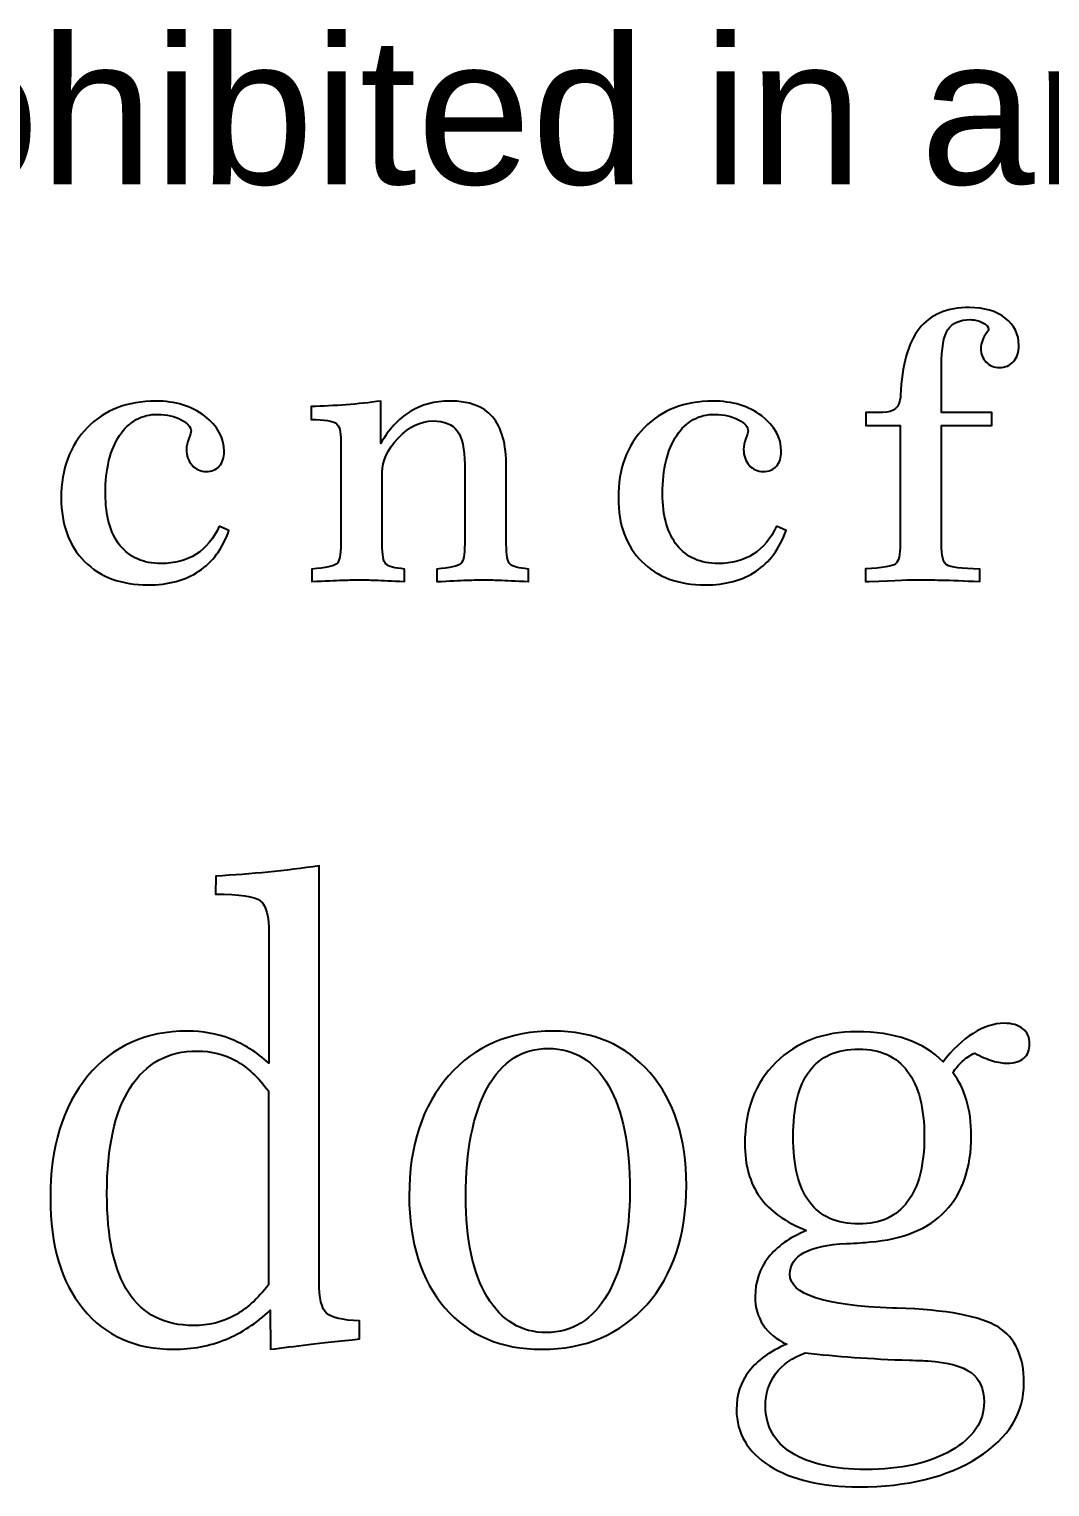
# Model space of a CAD drawing. Header units: millimetres. Extents: x -717 to 729, y -471 to 474.
# Drawn here: x 482.97 to 512, y 318.39 to 359.87 of the extents above; entities that cross this region are included whole.
import ezdxf

# ---------------------------------------------------------------- set-up
doc = ezdxf.new("R2010")
doc.units = ezdxf.units.MM
doc.header["$MEASUREMENT"] = 0
doc.layers.add('Livello 1', color=7, linetype='Continuous')
doc.styles.add('0', font='arial.ttf', dxfattribs={"height": 1})

msp = doc.modelspace()

# ---------------------------------------------------------------- linework, layer by layer
at = {"layer": 'Livello 1'}
for points, knots in [([(508.9203, 350.2728), (508.9203, 350.2728), (508.9203, 348.9626), (508.9203, 348.9626), (508.9203, 348.9626), (508.9203, 348.9626), (510.3563, 348.9626), (510.3563, 348.9626), (510.3563, 348.9626), (510.3563, 348.9626), (510.3563, 348.5957), (510.3563, 348.5957), (510.3563, 348.5957), (510.3563, 348.5957), (508.9203, 348.5957), (508.9203, 348.5957), (508.9203, 348.5957), (508.9203, 348.5957), (508.9203, 345.224), (508.9203, 345.224), (508.9203, 345.224), (508.9203, 344.8868), (508.971, 344.6859), (509.074, 344.623), (509.074, 344.623), (509.1754, 344.5601), (509.4881, 344.5217), (510.0087, 344.5077), (510.0087, 344.5077), (510.0087, 344.5077), (510.0087, 344.1513), (510.0087, 344.1513), (510.0087, 344.1513), (509.5614, 344.1723), (509.2033, 344.1862), (508.9308, 344.1932), (508.9308, 344.1932), (508.66, 344.2002), (508.4259, 344.2037), (508.2267, 344.2037), (508.2267, 344.2037), (508.087, 344.2037), (507.6327, 344.188), (506.8606, 344.1565), (506.8606, 344.1565), (506.8606, 344.1565), (506.7592, 344.1513), (506.7592, 344.1513), (506.7592, 344.1513), (506.7592, 344.1513), (506.7592, 344.5129), (506.7592, 344.5129), (506.7592, 344.5129), (507.2397, 344.5409), (507.5244, 344.5881), (507.6135, 344.6562), (507.6135, 344.6562), (507.7026, 344.7243), (507.7463, 344.913), (507.7463, 345.224), (507.7463, 345.224), (507.7463, 345.224), (507.7463, 348.5957), (507.7463, 348.5957), (507.7463, 348.5957), (507.7463, 348.5957), (506.7715, 348.5957), (506.7715, 348.5957), (506.7715, 348.5957), (506.7715, 348.5957), (506.7715, 348.9626), (506.7715, 348.9626), (506.7715, 348.9626), (506.7715, 348.9626), (507.2466, 348.9626), (507.2466, 348.9626), (507.2466, 348.9626), (507.5698, 348.9626), (507.7376, 349.1093), (507.7515, 349.4028), (507.7515, 349.4028), (507.755, 349.4273), (507.7568, 349.443), (507.7568, 349.4535), (507.7568, 349.4535), (507.7935, 350.313), (507.9717, 350.9437), (508.2861, 351.3473), (508.2861, 351.3473), (508.6023, 351.7491), (509.0793, 351.95), (509.7187, 351.95), (509.7187, 351.95), (510.138, 351.95), (510.4769, 351.8487), (510.7354, 351.6477), (510.7354, 351.6477), (510.9922, 351.4468), (511.1215, 351.1883), (511.1215, 350.8721), (511.1215, 350.8721), (511.1215, 350.6799), (511.0709, 350.5279), (510.9695, 350.4144), (510.9695, 350.4144), (510.87, 350.2991), (510.7354, 350.2431), (510.5677, 350.2431), (510.5677, 350.2431), (510.4175, 350.2431), (510.2917, 350.2938), (510.1904, 350.3986), (510.1904, 350.3986), (510.089, 350.5035), (510.0401, 350.631), (510.0401, 350.7847), (510.0401, 350.7847), (510.0401, 350.9315), (510.0978, 351.0835), (510.2131, 351.2407), (510.2131, 351.2407), (510.2445, 351.2879), (510.2585, 351.3193), (510.2585, 351.3333), (510.2585, 351.3333), (510.2585, 351.3979), (510.2061, 351.4591), (510.1013, 351.5167), (510.1013, 351.5167), (509.9947, 351.5744), (509.8742, 351.6041), (509.7379, 351.6041), (509.7379, 351.6041), (509.4374, 351.6041), (509.2278, 351.5115), (509.1037, 351.3246), (509.1037, 351.3246), (508.9814, 351.1394), (508.9203, 350.7882), (508.9203, 350.2728)], [0, 0, 0, 0, 0.02777778, 0.02777778, 0.02777778, 0.02777778, 0.05555556, 0.05555556, 0.05555556, 0.05555556, 0.08333333, 0.08333333, 0.08333333, 0.08333333, 0.11111111, 0.11111111, 0.11111111, 0.11111111, 0.13888889, 0.13888889, 0.13888889, 0.13888889, 0.16666667, 0.16666667, 0.16666667, 0.16666667, 0.19444444, 0.19444444, 0.19444444, 0.19444444, 0.22222222, 0.22222222, 0.22222222, 0.22222222, 0.25, 0.25, 0.25, 0.25, 0.27777778, 0.27777778, 0.27777778, 0.27777778, 0.30555556, 0.30555556, 0.30555556, 0.30555556, 0.33333333, 0.33333333, 0.33333333, 0.33333333, 0.36111111, 0.36111111, 0.36111111, 0.36111111, 0.38888889, 0.38888889, 0.38888889, 0.38888889, 0.41666667, 0.41666667, 0.41666667, 0.41666667, 0.44444444, 0.44444444, 0.44444444, 0.44444444, 0.47222222, 0.47222222, 0.47222222, 0.47222222, 0.5, 0.5, 0.5, 0.5, 0.52777778, 0.52777778, 0.52777778, 0.52777778, 0.55555556, 0.55555556, 0.55555556, 0.55555556, 0.58333333, 0.58333333, 0.58333333, 0.58333333, 0.61111111, 0.61111111, 0.61111111, 0.61111111, 0.63888889, 0.63888889, 0.63888889, 0.63888889, 0.66666667, 0.66666667, 0.66666667, 0.66666667, 0.69444444, 0.69444444, 0.69444444, 0.69444444, 0.72222222, 0.72222222, 0.72222222, 0.72222222, 0.75, 0.75, 0.75, 0.75, 0.77777778, 0.77777778, 0.77777778, 0.77777778, 0.80555556, 0.80555556, 0.80555556, 0.80555556, 0.83333333, 0.83333333, 0.83333333, 0.83333333, 0.86111111, 0.86111111, 0.86111111, 0.86111111, 0.88888889, 0.88888889, 0.88888889, 0.88888889, 0.91666667, 0.91666667, 0.91666667, 0.91666667, 0.94444444, 0.94444444, 0.94444444, 0.94444444, 1, 1, 1, 1]), ([(488.378, 345.7236), (488.378, 345.7236), (488.6541, 345.6013), (488.6541, 345.6013), (488.6541, 345.6013), (488.4706, 345.0877), (488.1859, 344.7016), (487.7998, 344.4448), (487.7998, 344.4448), (487.4137, 344.1862), (486.9332, 344.057), (486.355, 344.057), (486.355, 344.057), (485.595, 344.057), (484.9923, 344.2788), (484.5486, 344.7226), (484.5486, 344.7226), (484.1048, 345.1663), (483.883, 345.7673), (483.883, 346.529), (483.883, 346.529), (483.883, 347.3588), (484.1293, 348.0244), (484.6202, 348.5293), (484.6202, 348.5293), (485.1111, 349.0342), (485.7627, 349.2875), (486.5751, 349.2875), (486.5751, 349.2875), (487.1289, 349.2875), (487.5901, 349.146), (487.9605, 348.863), (487.9605, 348.863), (488.3309, 348.58), (488.516, 348.2428), (488.516, 347.8515), (488.516, 347.8515), (488.516, 347.6733), (488.4706, 347.5353), (488.3798, 347.4339), (488.3798, 347.4339), (488.2907, 347.3344), (488.1649, 347.2837), (488.0042, 347.2837), (488.0042, 347.2837), (487.8452, 347.2837), (487.7107, 347.3431), (487.6058, 347.4619), (487.6058, 347.4619), (487.4993, 347.5824), (487.4469, 347.7327), (487.4469, 347.9126), (487.4469, 347.9126), (487.4469, 348.0087), (487.4678, 348.1118), (487.5115, 348.2218), (487.5115, 348.2218), (487.5534, 348.3337), (487.5744, 348.4053), (487.5744, 348.4402), (487.5744, 348.4402), (487.5744, 348.5485), (487.4836, 348.6551), (487.2984, 348.7564), (487.2984, 348.7564), (487.1149, 348.8595), (486.8913, 348.9102), (486.6293, 348.9102), (486.6293, 348.9102), (486.1715, 348.9102), (485.8099, 348.7093), (485.5426, 348.3075), (485.5426, 348.3075), (485.2753, 347.9039), (485.1408, 347.3536), (485.1408, 346.6548), (485.1408, 346.6548), (485.1408, 346.0171), (485.2788, 345.5262), (485.5531, 345.182), (485.5531, 345.182), (485.8274, 344.8379), (486.2187, 344.6649), (486.7271, 344.6649), (486.7271, 344.6649), (487.1114, 344.6649), (487.4434, 344.754), (487.7212, 344.9305), (487.7212, 344.9305), (487.9989, 345.1087), (488.2173, 345.3725), (488.378, 345.7236)], [0, 0, 0, 0, 0.04166667, 0.04166667, 0.04166667, 0.04166667, 0.08333333, 0.08333333, 0.08333333, 0.08333333, 0.125, 0.125, 0.125, 0.125, 0.16666667, 0.16666667, 0.16666667, 0.16666667, 0.20833333, 0.20833333, 0.20833333, 0.20833333, 0.25, 0.25, 0.25, 0.25, 0.29166667, 0.29166667, 0.29166667, 0.29166667, 0.33333333, 0.33333333, 0.33333333, 0.33333333, 0.375, 0.375, 0.375, 0.375, 0.41666667, 0.41666667, 0.41666667, 0.41666667, 0.45833333, 0.45833333, 0.45833333, 0.45833333, 0.5, 0.5, 0.5, 0.5, 0.54166667, 0.54166667, 0.54166667, 0.54166667, 0.58333333, 0.58333333, 0.58333333, 0.58333333, 0.625, 0.625, 0.625, 0.625, 0.66666667, 0.66666667, 0.66666667, 0.66666667, 0.70833333, 0.70833333, 0.70833333, 0.70833333, 0.75, 0.75, 0.75, 0.75, 0.79166667, 0.79166667, 0.79166667, 0.79166667, 0.83333333, 0.83333333, 0.83333333, 0.83333333, 0.875, 0.875, 0.875, 0.875, 0.91666667, 0.91666667, 0.91666667, 0.91666667, 1, 1, 1, 1]), ([(491.8368, 348.1537), (491.8368, 348.4193), (491.7931, 348.587), (491.704, 348.6551), (491.704, 348.6551), (491.6149, 348.7232), (491.3756, 348.7582), (490.9877, 348.7617), (490.9877, 348.7617), (490.9877, 348.7617), (490.9877, 349.1303), (490.9877, 349.1303), (490.9877, 349.1303), (491.3214, 349.139), (491.6551, 349.1582), (491.9853, 349.1827), (491.9853, 349.1827), (492.3172, 349.2089), (492.6457, 349.2439), (492.9706, 349.2875), (492.9706, 349.2875), (492.9706, 349.2875), (492.9706, 348.0821), (492.9706, 348.0821), (492.9706, 348.0821), (493.196, 348.4804), (493.472, 348.7809), (493.8022, 348.9835), (493.8022, 348.9835), (494.1306, 349.1862), (494.508, 349.2875), (494.9308, 349.2875), (494.9308, 349.2875), (495.4863, 349.2875), (495.8951, 349.1373), (496.1537, 348.8368), (496.1537, 348.8368), (496.414, 348.5381), (496.5433, 348.0611), (496.5433, 347.4112), (496.5433, 347.4112), (496.5433, 347.4112), (496.5433, 345.2187), (496.5433, 345.2187), (496.5433, 345.2187), (496.5433, 344.899), (496.5782, 344.7069), (496.6498, 344.644), (496.6498, 344.644), (496.7215, 344.5811), (496.8962, 344.5356), (497.1722, 344.5077), (497.1722, 344.5077), (497.1722, 344.5077), (497.1722, 344.1513), (497.1722, 344.1513), (497.1722, 344.1513), (496.8001, 344.1723), (496.524, 344.1845), (496.3424, 344.1915), (496.3424, 344.1915), (496.1624, 344.1985), (496.0192, 344.202), (495.9126, 344.202), (495.9126, 344.202), (495.7868, 344.202), (495.6208, 344.1985), (495.4164, 344.1915), (495.4164, 344.1915), (495.212, 344.1827), (494.9273, 344.1705), (494.5621, 344.1513), (494.5621, 344.1513), (494.5621, 344.1513), (494.5621, 344.5077), (494.5621, 344.5077), (494.5621, 344.5077), (494.9395, 344.5426), (495.1666, 344.5915), (495.2435, 344.6562), (495.2435, 344.6562), (495.3204, 344.7208), (495.3588, 344.9095), (495.3588, 345.2187), (495.3588, 345.2187), (495.3588, 345.2187), (495.3588, 347.4829), (495.3588, 347.4829), (495.3588, 347.4829), (495.3588, 347.9301), (495.2889, 348.2481), (495.1491, 348.4367), (495.1491, 348.4367), (495.0094, 348.6272), (494.7788, 348.7215), (494.4591, 348.7215), (494.4591, 348.7215), (494.1079, 348.7215), (493.7777, 348.5608), (493.472, 348.2411), (493.472, 348.2411), (493.1645, 347.9196), (493.0108, 347.5894), (493.0108, 347.2523), (493.0108, 347.2523), (493.0108, 347.2523), (493.0108, 345.2187), (493.0108, 345.2187), (493.0108, 345.2187), (493.0108, 344.906), (493.0475, 344.7156), (493.1191, 344.6492), (493.1191, 344.6492), (493.1907, 344.5811), (493.3672, 344.5356), (493.6502, 344.5077), (493.6502, 344.5077), (493.6502, 344.5077), (493.6502, 344.1513), (493.6502, 344.1513), (493.6502, 344.1513), (493.2886, 344.1723), (493.0143, 344.1845), (492.8256, 344.1915), (492.8256, 344.1915), (492.6387, 344.1985), (492.4902, 344.202), (492.3801, 344.202), (492.3801, 344.202), (492.2508, 344.202), (492.0849, 344.1985), (491.8822, 344.1915), (491.8822, 344.1915), (491.6778, 344.1845), (491.3878, 344.1723), (491.0087, 344.1513), (491.0087, 344.1513), (491.0087, 344.1513), (491.0087, 344.5077), (491.0087, 344.5077), (491.0087, 344.5077), (491.4035, 344.5426), (491.6411, 344.5915), (491.7197, 344.6579), (491.7197, 344.6579), (491.7984, 344.7261), (491.8368, 344.913), (491.8368, 345.2187), (491.8368, 345.2187), (491.8368, 345.2187), (491.8368, 348.1537), (491.8368, 348.1537)], [0, 0, 0, 0, 0.02564103, 0.02564103, 0.02564103, 0.02564103, 0.05128205, 0.05128205, 0.05128205, 0.05128205, 0.07692308, 0.07692308, 0.07692308, 0.07692308, 0.1025641, 0.1025641, 0.1025641, 0.1025641, 0.12820513, 0.12820513, 0.12820513, 0.12820513, 0.15384615, 0.15384615, 0.15384615, 0.15384615, 0.17948718, 0.17948718, 0.17948718, 0.17948718, 0.20512821, 0.20512821, 0.20512821, 0.20512821, 0.23076923, 0.23076923, 0.23076923, 0.23076923, 0.25641026, 0.25641026, 0.25641026, 0.25641026, 0.28205128, 0.28205128, 0.28205128, 0.28205128, 0.30769231, 0.30769231, 0.30769231, 0.30769231, 0.33333333, 0.33333333, 0.33333333, 0.33333333, 0.35897436, 0.35897436, 0.35897436, 0.35897436, 0.38461538, 0.38461538, 0.38461538, 0.38461538, 0.41025641, 0.41025641, 0.41025641, 0.41025641, 0.43589744, 0.43589744, 0.43589744, 0.43589744, 0.46153846, 0.46153846, 0.46153846, 0.46153846, 0.48717949, 0.48717949, 0.48717949, 0.48717949, 0.51282051, 0.51282051, 0.51282051, 0.51282051, 0.53846154, 0.53846154, 0.53846154, 0.53846154, 0.56410256, 0.56410256, 0.56410256, 0.56410256, 0.58974359, 0.58974359, 0.58974359, 0.58974359, 0.61538462, 0.61538462, 0.61538462, 0.61538462, 0.64102564, 0.64102564, 0.64102564, 0.64102564, 0.66666667, 0.66666667, 0.66666667, 0.66666667, 0.69230769, 0.69230769, 0.69230769, 0.69230769, 0.71794872, 0.71794872, 0.71794872, 0.71794872, 0.74358974, 0.74358974, 0.74358974, 0.74358974, 0.76923077, 0.76923077, 0.76923077, 0.76923077, 0.79487179, 0.79487179, 0.79487179, 0.79487179, 0.82051282, 0.82051282, 0.82051282, 0.82051282, 0.84615385, 0.84615385, 0.84615385, 0.84615385, 0.87179487, 0.87179487, 0.87179487, 0.87179487, 0.8974359, 0.8974359, 0.8974359, 0.8974359, 0.92307692, 0.92307692, 0.92307692, 0.92307692, 0.94871795, 0.94871795, 0.94871795, 0.94871795, 1, 1, 1, 1]), ([(504.2246, 345.7236), (504.2246, 345.7236), (504.5007, 345.6013), (504.5007, 345.6013), (504.5007, 345.6013), (504.3172, 345.0877), (504.0325, 344.7016), (503.6464, 344.4448), (503.6464, 344.4448), (503.2603, 344.1862), (502.7798, 344.057), (502.2016, 344.057), (502.2016, 344.057), (501.4416, 344.057), (500.8389, 344.2788), (500.3952, 344.7226), (500.3952, 344.7226), (499.9514, 345.1663), (499.7296, 345.7673), (499.7296, 346.529), (499.7296, 346.529), (499.7296, 347.3588), (499.9759, 348.0244), (500.4668, 348.5293), (500.4668, 348.5293), (500.9577, 349.0342), (501.6093, 349.2875), (502.4217, 349.2875), (502.4217, 349.2875), (502.9755, 349.2875), (503.4367, 349.146), (503.8071, 348.863), (503.8071, 348.863), (504.1775, 348.58), (504.3626, 348.2428), (504.3626, 347.8515), (504.3626, 347.8515), (504.3626, 347.6733), (504.3172, 347.5353), (504.2264, 347.4339), (504.2264, 347.4339), (504.1373, 347.3344), (504.0115, 347.2837), (503.8508, 347.2837), (503.8508, 347.2837), (503.6918, 347.2837), (503.5573, 347.3431), (503.4524, 347.4619), (503.4524, 347.4619), (503.3459, 347.5824), (503.2935, 347.7327), (503.2935, 347.9126), (503.2935, 347.9126), (503.2935, 348.0087), (503.3144, 348.1118), (503.3581, 348.2218), (503.3581, 348.2218), (503.4, 348.3337), (503.421, 348.4053), (503.421, 348.4402), (503.421, 348.4402), (503.421, 348.5485), (503.3302, 348.6551), (503.145, 348.7564), (503.145, 348.7564), (502.9615, 348.8595), (502.7379, 348.9102), (502.4759, 348.9102), (502.4759, 348.9102), (502.0181, 348.9102), (501.6565, 348.7093), (501.3892, 348.3075), (501.3892, 348.3075), (501.1219, 347.9039), (500.9874, 347.3536), (500.9874, 346.6548), (500.9874, 346.6548), (500.9874, 346.0171), (501.1254, 345.5262), (501.3997, 345.182), (501.3997, 345.182), (501.674, 344.8379), (502.0653, 344.6649), (502.5737, 344.6649), (502.5737, 344.6649), (502.958, 344.6649), (503.29, 344.754), (503.5678, 344.9305), (503.5678, 344.9305), (503.8455, 345.1087), (504.0639, 345.3725), (504.2246, 345.7236)], [0, 0, 0, 0, 0.04166667, 0.04166667, 0.04166667, 0.04166667, 0.08333333, 0.08333333, 0.08333333, 0.08333333, 0.125, 0.125, 0.125, 0.125, 0.16666667, 0.16666667, 0.16666667, 0.16666667, 0.20833333, 0.20833333, 0.20833333, 0.20833333, 0.25, 0.25, 0.25, 0.25, 0.29166667, 0.29166667, 0.29166667, 0.29166667, 0.33333333, 0.33333333, 0.33333333, 0.33333333, 0.375, 0.375, 0.375, 0.375, 0.41666667, 0.41666667, 0.41666667, 0.41666667, 0.45833333, 0.45833333, 0.45833333, 0.45833333, 0.5, 0.5, 0.5, 0.5, 0.54166667, 0.54166667, 0.54166667, 0.54166667, 0.58333333, 0.58333333, 0.58333333, 0.58333333, 0.625, 0.625, 0.625, 0.625, 0.66666667, 0.66666667, 0.66666667, 0.66666667, 0.70833333, 0.70833333, 0.70833333, 0.70833333, 0.75, 0.75, 0.75, 0.75, 0.79166667, 0.79166667, 0.79166667, 0.79166667, 0.83333333, 0.83333333, 0.83333333, 0.83333333, 0.875, 0.875, 0.875, 0.875, 0.91666667, 0.91666667, 0.91666667, 0.91666667, 1, 1, 1, 1])]:
    msp.add_open_spline(points, degree=3, knots=knots, dxfattribs=at)
at = {"layer": 'Livello 1', "color": 22}
for points, knots in [([(489.7926, 334.1408), (489.7926, 334.6286), (489.7103, 334.9365), (489.5457, 335.0645), (489.5457, 335.0645), (489.3841, 335.1926), (488.9603, 335.2566), (488.2744, 335.2566), (488.2744, 335.2566), (488.2744, 335.2566), (488.2836, 335.7688), (488.2836, 335.7688), (488.2836, 335.7688), (488.7896, 335.7993), (489.2835, 335.8358), (489.7682, 335.8846), (489.7682, 335.8846), (490.253, 335.9303), (490.7377, 335.9913), (491.2194, 336.0614), (491.2194, 336.0614), (491.2194, 336.0614), (491.2194, 324.2358), (491.2194, 324.2358), (491.2194, 324.2358), (491.2194, 323.7603), (491.2895, 323.4585), (491.4297, 323.3335), (491.4297, 323.3335), (491.57, 323.2085), (491.884, 323.1353), (492.3718, 323.1109), (492.3718, 323.1109), (492.3718, 323.1109), (492.3718, 322.5987), (492.3718, 322.5987), (492.3718, 322.5987), (491.7895, 322.5378), (491.3047, 322.4859), (490.9176, 322.4402), (490.9176, 322.4402), (490.5304, 322.3945), (490.1706, 322.3488), (489.8384, 322.3061), (489.8384, 322.3061), (489.8384, 322.3061), (489.8292, 323.4219), (489.8292, 323.4219), (489.8292, 323.4219), (489.442, 323.0499), (489.0183, 322.7725), (488.561, 322.5865), (488.561, 322.5865), (488.1006, 322.4006), (487.6098, 322.3061), (487.0854, 322.3061), (487.0854, 322.3061), (485.994, 322.3061), (485.1374, 322.6872), (484.5124, 323.4493), (484.5124, 323.4493), (483.8875, 324.2115), (483.5734, 325.2632), (483.5734, 326.6046), (483.5734, 326.6046), (483.5734, 328.0588), (483.9271, 329.2142), (484.6313, 330.074), (484.6313, 330.074), (485.3386, 330.9306), (486.2837, 331.3605), (487.4696, 331.3605), (487.4696, 331.3605), (487.9055, 331.3605), (488.311, 331.2873), (488.689, 331.141), (488.689, 331.141), (489.0671, 330.9946), (489.4359, 330.7629), (489.7926, 330.4459), (489.7926, 330.4459), (489.7926, 330.4459), (489.7926, 334.1408), (489.7926, 334.1408)], [0, 0, 0, 0, 0.04545455, 0.04545455, 0.04545455, 0.04545455, 0.09090909, 0.09090909, 0.09090909, 0.09090909, 0.13636364, 0.13636364, 0.13636364, 0.13636364, 0.18181818, 0.18181818, 0.18181818, 0.18181818, 0.22727273, 0.22727273, 0.22727273, 0.22727273, 0.27272727, 0.27272727, 0.27272727, 0.27272727, 0.31818182, 0.31818182, 0.31818182, 0.31818182, 0.36363636, 0.36363636, 0.36363636, 0.36363636, 0.40909091, 0.40909091, 0.40909091, 0.40909091, 0.45454545, 0.45454545, 0.45454545, 0.45454545, 0.5, 0.5, 0.5, 0.5, 0.54545455, 0.54545455, 0.54545455, 0.54545455, 0.59090909, 0.59090909, 0.59090909, 0.59090909, 0.63636364, 0.63636364, 0.63636364, 0.63636364, 0.68181818, 0.68181818, 0.68181818, 0.68181818, 0.72727273, 0.72727273, 0.72727273, 0.72727273, 0.77272727, 0.77272727, 0.77272727, 0.77272727, 0.81818182, 0.81818182, 0.81818182, 0.81818182, 0.86363636, 0.86363636, 0.86363636, 0.86363636, 0.90909091, 0.90909091, 0.90909091, 0.90909091, 1, 1, 1, 1]), ([(505.0845, 325.6839), (504.4778, 325.9217), (504.0357, 326.2418), (503.7522, 326.6412), (503.7522, 326.6412), (503.4687, 327.0406), (503.3285, 327.5466), (503.3285, 328.1594), (503.3285, 328.1594), (503.3285, 329.1136), (503.6211, 329.8819), (504.2095, 330.4672), (504.2095, 330.4672), (504.7948, 331.0495), (505.5631, 331.3422), (506.5082, 331.3422), (506.5082, 331.3422), (507.0508, 331.3422), (507.5294, 331.269), (507.9441, 331.1227), (507.9441, 331.1227), (508.3556, 330.9763), (508.6971, 330.7629), (508.9653, 330.4825), (508.9653, 330.4825), (509.2336, 330.8331), (509.5202, 331.1044), (509.822, 331.2964), (509.822, 331.2964), (510.1269, 331.4885), (510.4165, 331.583), (510.697, 331.583), (510.697, 331.583), (510.9287, 331.583), (511.1085, 331.5312), (511.2366, 331.4275), (511.2366, 331.4275), (511.3646, 331.3239), (511.4286, 331.1775), (511.4286, 330.9916), (511.4286, 330.9916), (511.4286, 330.8209), (511.3738, 330.6837), (511.264, 330.5892), (511.264, 330.5892), (511.1512, 330.4947), (510.9957, 330.4459), (510.7945, 330.4459), (510.7945, 330.4459), (510.6634, 330.4459), (510.5232, 330.4703), (510.3738, 330.513), (510.3738, 330.513), (510.2244, 330.5587), (510.0567, 330.6318), (509.8647, 330.7325), (509.8647, 330.7325), (509.7336, 330.6715), (509.6177, 330.5953), (509.5141, 330.5008), (509.5141, 330.5008), (509.4104, 330.4032), (509.319, 330.2965), (509.2428, 330.1776), (509.2428, 330.1776), (509.4135, 329.9581), (509.5446, 329.6959), (509.633, 329.3972), (509.633, 329.3972), (509.7214, 329.0953), (509.7671, 328.7569), (509.7671, 328.382), (509.7671, 328.382), (509.7671, 327.4704), (509.5232, 326.7571), (509.0324, 326.2418), (509.0324, 326.2418), (508.5416, 325.7266), (507.8282, 325.4309), (506.8923, 325.3608), (506.8923, 325.3608), (506.7338, 325.3425), (506.5082, 325.3273), (506.2155, 325.3151), (506.2155, 325.3151), (505.1454, 325.2632), (504.6089, 324.9706), (504.6089, 324.4401), (504.6089, 324.4401), (504.6089, 323.87), (505.5814, 323.5469), (507.5264, 323.4767), (507.5264, 323.4767), (507.5264, 323.4767), (507.6422, 323.4767), (507.6422, 323.4767), (507.6422, 323.4767), (509.0781, 323.428), (510.0385, 323.2511), (510.5293, 322.9402), (510.5293, 322.9402), (511.0201, 322.6323), (511.267, 322.1018), (511.267, 321.3549), (511.267, 321.3549), (511.267, 320.4921), (510.8311, 319.7818), (509.9592, 319.227), (509.9592, 319.227), (509.0873, 318.6691), (507.9593, 318.3917), (506.5722, 318.3917), (506.5722, 318.3917), (505.5082, 318.3917), (504.6607, 318.5898), (504.0327, 318.9892), (504.0327, 318.9892), (503.4047, 319.3885), (503.0907, 319.919), (503.0907, 320.5867), (503.0907, 320.5867), (503.0907, 321.0074), (503.2096, 321.3732), (503.4473, 321.6842), (503.4473, 321.6842), (503.6851, 321.9921), (504.0418, 322.2482), (504.5174, 322.4494), (504.5174, 322.4494), (504.2247, 322.5865), (504.0022, 322.7695), (503.8498, 322.9981), (503.8498, 322.9981), (503.6973, 323.2298), (503.6211, 323.4981), (503.6211, 323.809), (503.6211, 323.809), (503.6211, 324.2237), (503.7461, 324.5925), (503.993, 324.9126), (503.993, 324.9126), (504.24, 325.2297), (504.6028, 325.4888), (505.0845, 325.6839)], [0, 0, 0, 0, 0.02702703, 0.02702703, 0.02702703, 0.02702703, 0.05405405, 0.05405405, 0.05405405, 0.05405405, 0.08108108, 0.08108108, 0.08108108, 0.08108108, 0.10810811, 0.10810811, 0.10810811, 0.10810811, 0.13513514, 0.13513514, 0.13513514, 0.13513514, 0.16216216, 0.16216216, 0.16216216, 0.16216216, 0.18918919, 0.18918919, 0.18918919, 0.18918919, 0.21621622, 0.21621622, 0.21621622, 0.21621622, 0.24324324, 0.24324324, 0.24324324, 0.24324324, 0.27027027, 0.27027027, 0.27027027, 0.27027027, 0.2972973, 0.2972973, 0.2972973, 0.2972973, 0.32432432, 0.32432432, 0.32432432, 0.32432432, 0.35135135, 0.35135135, 0.35135135, 0.35135135, 0.37837838, 0.37837838, 0.37837838, 0.37837838, 0.40540541, 0.40540541, 0.40540541, 0.40540541, 0.43243243, 0.43243243, 0.43243243, 0.43243243, 0.45945946, 0.45945946, 0.45945946, 0.45945946, 0.48648649, 0.48648649, 0.48648649, 0.48648649, 0.51351351, 0.51351351, 0.51351351, 0.51351351, 0.54054054, 0.54054054, 0.54054054, 0.54054054, 0.56756757, 0.56756757, 0.56756757, 0.56756757, 0.59459459, 0.59459459, 0.59459459, 0.59459459, 0.62162162, 0.62162162, 0.62162162, 0.62162162, 0.64864865, 0.64864865, 0.64864865, 0.64864865, 0.67567568, 0.67567568, 0.67567568, 0.67567568, 0.7027027, 0.7027027, 0.7027027, 0.7027027, 0.72972973, 0.72972973, 0.72972973, 0.72972973, 0.75675676, 0.75675676, 0.75675676, 0.75675676, 0.78378378, 0.78378378, 0.78378378, 0.78378378, 0.81081081, 0.81081081, 0.81081081, 0.81081081, 0.83783784, 0.83783784, 0.83783784, 0.83783784, 0.86486486, 0.86486486, 0.86486486, 0.86486486, 0.89189189, 0.89189189, 0.89189189, 0.89189189, 0.91891892, 0.91891892, 0.91891892, 0.91891892, 0.94594595, 0.94594595, 0.94594595, 0.94594595, 1, 1, 1, 1]), ([(493.7802, 326.6778), (493.7802, 328.1015), (494.1552, 329.2386), (494.9021, 330.0861), (494.9021, 330.0861), (495.649, 330.9367), (496.6398, 331.3605), (497.8775, 331.3605), (497.8775, 331.3605), (499.0268, 331.3605), (499.9445, 330.9641), (500.6335, 330.1715), (500.6335, 330.1715), (501.3194, 329.3789), (501.6639, 328.3118), (501.6639, 326.9705), (501.6639, 326.9705), (501.6639, 325.5529), (501.2889, 324.4218), (500.5359, 323.5743), (500.5359, 323.5743), (499.7829, 322.7298), (498.786, 322.3061), (497.5483, 322.3061), (497.5483, 322.3061), (496.3928, 322.3061), (495.4752, 322.6993), (494.7984, 323.4859), (494.7984, 323.4859), (494.1186, 324.2724), (493.7802, 325.3364), (493.7802, 326.6778)], [0, 0, 0, 0, 0.11111111, 0.11111111, 0.11111111, 0.11111111, 0.22222222, 0.22222222, 0.22222222, 0.22222222, 0.33333333, 0.33333333, 0.33333333, 0.33333333, 0.44444444, 0.44444444, 0.44444444, 0.44444444, 0.55555556, 0.55555556, 0.55555556, 0.55555556, 0.66666667, 0.66666667, 0.66666667, 0.66666667, 0.77777778, 0.77777778, 0.77777778, 0.77777778, 1, 1, 1, 1]), ([(489.7743, 324.1383), (489.7743, 324.1383), (489.7743, 329.6593), (489.7743, 329.6593), (489.7743, 329.6593), (489.4969, 330.0404), (489.192, 330.3239), (488.8567, 330.513), (488.8567, 330.513), (488.5213, 330.6989), (488.1525, 330.7934), (487.7531, 330.7934), (487.7531, 330.7934), (486.9239, 330.7934), (486.2867, 330.4459), (485.8447, 329.7477), (485.8447, 329.7477), (485.4026, 329.0527), (485.1831, 328.0466), (485.1831, 326.7327), (485.1831, 326.7327), (485.1831, 325.4827), (485.3874, 324.5438), (485.7959, 323.9188), (485.7959, 323.9188), (486.2074, 323.2938), (486.8233, 322.9829), (487.6464, 322.9829), (487.6464, 322.9829), (488.0762, 322.9829), (488.4634, 323.0774), (488.8079, 323.2633), (488.8079, 323.2633), (489.1524, 323.4524), (489.4756, 323.742), (489.7743, 324.1383)], [0, 0, 0, 0, 0.1, 0.1, 0.1, 0.1, 0.2, 0.2, 0.2, 0.2, 0.3, 0.3, 0.3, 0.3, 0.4, 0.4, 0.4, 0.4, 0.5, 0.5, 0.5, 0.5, 0.6, 0.6, 0.6, 0.6, 0.7, 0.7, 0.7, 0.7, 0.8, 0.8, 0.8, 0.8, 1, 1, 1, 1]), ([(497.7403, 330.8666), (496.9995, 330.8666), (496.4203, 330.4947), (496.0087, 329.7538), (496.0087, 329.7538), (495.5972, 329.013), (495.3898, 327.9765), (495.3898, 326.6412), (495.3898, 326.6412), (495.3898, 325.4248), (495.5941, 324.4797), (495.9996, 323.7999), (495.9996, 323.7999), (496.405, 323.1201), (496.969, 322.7817), (497.6855, 322.7817), (497.6855, 322.7817), (498.4171, 322.7817), (498.9933, 323.1414), (499.4171, 323.8639), (499.4171, 323.8639), (499.8408, 324.5834), (500.0542, 325.5681), (500.0542, 326.8211), (500.0542, 326.8211), (500.0542, 328.1076), (499.853, 329.1014), (499.4476, 329.8087), (499.4476, 329.8087), (499.0451, 330.513), (498.475, 330.8666), (497.7403, 330.8666)], [0, 0, 0, 0, 0.11111111, 0.11111111, 0.11111111, 0.11111111, 0.22222222, 0.22222222, 0.22222222, 0.22222222, 0.33333333, 0.33333333, 0.33333333, 0.33333333, 0.44444444, 0.44444444, 0.44444444, 0.44444444, 0.55555556, 0.55555556, 0.55555556, 0.55555556, 0.66666667, 0.66666667, 0.66666667, 0.66666667, 0.77777778, 0.77777778, 0.77777778, 0.77777778, 1, 1, 1, 1]), ([(506.5722, 325.873), (507.1789, 325.873), (507.6422, 326.0833), (507.9563, 326.5071), (507.9563, 326.5071), (508.2733, 326.9308), (508.4318, 327.5466), (508.4318, 328.3576), (508.4318, 328.3576), (508.4318, 329.1716), (508.2733, 329.7904), (507.9563, 330.2142), (507.9563, 330.2142), (507.6422, 330.6379), (507.1789, 330.8483), (506.5722, 330.8483), (506.5722, 330.8483), (505.9442, 330.8483), (505.4747, 330.641), (505.1668, 330.2233), (505.1668, 330.2233), (504.8558, 329.8057), (504.7003, 329.1838), (504.7003, 328.3576), (504.7003, 328.3576), (504.7003, 327.5345), (504.8558, 326.9156), (505.1668, 326.4979), (505.1668, 326.4979), (505.4747, 326.0803), (505.9442, 325.873), (506.5722, 325.873)], [0, 0, 0, 0, 0.11111111, 0.11111111, 0.11111111, 0.11111111, 0.22222222, 0.22222222, 0.22222222, 0.22222222, 0.33333333, 0.33333333, 0.33333333, 0.33333333, 0.44444444, 0.44444444, 0.44444444, 0.44444444, 0.55555556, 0.55555556, 0.55555556, 0.55555556, 0.66666667, 0.66666667, 0.66666667, 0.66666667, 0.77777778, 0.77777778, 0.77777778, 0.77777778, 1, 1, 1, 1]), ([(505.0479, 322.2085), (504.6729, 322.0652), (504.3894, 321.864), (504.2004, 321.6049), (504.2004, 321.6049), (504.0083, 321.3458), (503.9138, 321.0409), (503.9138, 320.6903), (503.9138, 320.6903), (503.9138, 320.1172), (504.1638, 319.6751), (504.6637, 319.3581), (504.6637, 319.3581), (505.1637, 319.0441), (505.8649, 318.8855), (506.7642, 318.8855), (506.7642, 318.8855), (507.7642, 318.8855), (508.5782, 319.0654), (509.2001, 319.4251), (509.2001, 319.4251), (509.822, 319.7849), (510.133, 320.2452), (510.133, 320.8062), (510.133, 320.8062), (510.133, 321.1811), (510.008, 321.4586), (509.761, 321.6415), (509.761, 321.6415), (509.5141, 321.8244), (509.1056, 321.9341), (508.5324, 321.9768), (508.5324, 321.9768), (508.4379, 321.9829), (508.2611, 321.989), (507.9989, 321.9951), (507.9989, 321.9951), (506.9014, 322.0317), (505.9198, 322.1018), (505.0479, 322.2085)], [0, 0, 0, 0, 0.09090909, 0.09090909, 0.09090909, 0.09090909, 0.18181818, 0.18181818, 0.18181818, 0.18181818, 0.27272727, 0.27272727, 0.27272727, 0.27272727, 0.36363636, 0.36363636, 0.36363636, 0.36363636, 0.45454545, 0.45454545, 0.45454545, 0.45454545, 0.54545455, 0.54545455, 0.54545455, 0.54545455, 0.63636364, 0.63636364, 0.63636364, 0.63636364, 0.72727273, 0.72727273, 0.72727273, 0.72727273, 0.81818182, 0.81818182, 0.81818182, 0.81818182, 1, 1, 1, 1])]:
    msp.add_open_spline(points, degree=3, knots=knots, dxfattribs=at)

# ---------------------------------------------------------------- texts
at = {"layer": 'Livello 1', "style": '0'}
msp.add_text('is strictly prohibited in any format', height=4.190616, dxfattribs=at).set_placement((450.73527, 355.45686))

doc.saveas('drawing.dxf')
